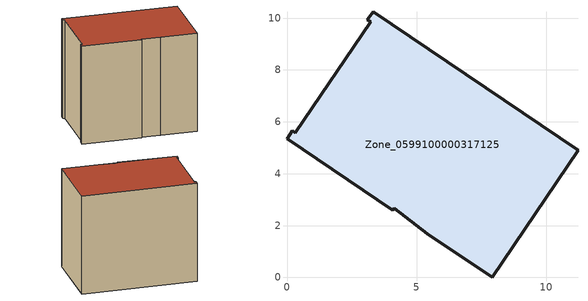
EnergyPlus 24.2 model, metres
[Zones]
Zone_0599100000317125
 floor ground (C_G): 3.1,9.93 3.32,10.25 11.21,4.91 7.9,0 5.41,1.69 4.13,2.66 4.08,2.59 0,5.35 0.21,5.66 0.31,5.58 3.23,9.86 z1.44
 wall outside (C_F): 3.32,10.25 3.1,9.93 3.23,9.86 0.31,5.58 0.21,5.66 0,5.35 4.08,2.59 4.13,2.66 5.41,1.69 7.9,0 11.21,4.91 3.32,10.25 z1.44:9.88
 roof outside (C_R): 5.41,1.69 7.9,0 11.21,4.91 3.32,10.25 3.1,9.93 3.23,9.86 0.31,5.58 0.21,5.66 0,5.35 4.08,2.59 4.13,2.66 z9.88
[BUILDING]
Pand.0599100000317125: North Axis=0; Terrain=City; Loads Convergence Tolerance Value=0.04; Temperature Convergence Tolerance Value=0.4; Solar Distribution=FullExterior; Maximum Number of Warmup Days=25; Minimum Number of Warmup Days=1
[Site:Location]
Rotterdam.The.Hague.AP_ZH_NLD Design_Conditions: Latitude=51.96; Longitude=4.45; Time Zone=1; Elevation=-4.5
[SITE:GROUNDTEMPERATURE:BUILDINGSURFACE]
18, 18, 18, 18, 18, 18, 18, 18, 18, 18, 18, 18
[MATERIAL] Thermal Absorptance=0.9; Solar Absorptance=0.7; Visible Absorptance=0.7
Name | Roughness | Thickness | Conductivity | Density | Specific Heat
G.TC.1975-1991 | MediumSmooth | 0.15 | 0.288461 | 540 | 1210
F.TC.1975-1991 | Rough | 0.3 | 0.230769 | 1920 | 840
R.TC.1975-1991 | MediumRough | 0.2 | 0.153846 | 1500 | 1000
[CONSTRUCTION]
C_G: G.TC.1975-1991
C_F: F.TC.1975-1991
C_R: R.TC.1975-1991
[ZONE]
Zone_0599100000317125: Type=1; Multiplier=1; Ceiling Height=Autocalculate; Volume=Autocalculate; Floor Area=autocalculate; Part of Total Floor Area=Yes
[ZONEINFILTRATION:DESIGNFLOWRATE]
Infil_Zone_0599100000317125: Zone or ZoneList or Space or SpaceList=Zone_0599100000317125; Schedule=AlwaysOn; Design Flow Rate Calculation Method=Flow/Area; Flow Rate per Floor Area=0.003; Constant Term Coefficient=1; Temperature Term Coefficient=0; Velocity Term Coefficient=0; Velocity Squared Term Coefficient=0
[HVACTEMPLATE:ZONE:IDEALLOADSAIRSYSTEM]
Zone_0599100000317125: Maximum Heating Supply Air Temperature=50; Minimum Cooling Supply Air Temperature=13; Maximum Heating Supply Air Humidity Ratio=0.0156; Minimum Cooling Supply Air Humidity Ratio=0.0077; Heating Limit=NoLimit; Cooling Limit=NoLimit; Dehumidification Control Type=ConstantSensibleHeatRatio; Cooling Sensible Heat Ratio=0.7; Dehumidification Setpoint=60; Humidification Control Type=None; Humidification Setpoint=30; Outdoor Air Method=None; Outdoor Air Flow Rate per Person=0.00944; Outdoor Air Flow Rate per Zone Floor Area=0; Outdoor Air Flow Rate per Zone=0; Demand Controlled Ventilation Type=None; Outdoor Air Economizer Type=NoEconomizer; Heat Recovery Type=None; Sensible Heat Recovery Effectiveness=0.7; Latent Heat Recovery Effectiveness=0.65
[ZONECONTROL:THERMOSTAT]
ThermostatControl_Zone_0599100000317125: Zone or ZoneList=Zone_0599100000317125; Control Type Schedule=DualSetpointControlType; Control 1=Thermostat_Zone_0599100000317125; Temperature Difference Between Cutout And Setpoint=0
[THERMOSTATSETPOINT:DUALSETPOINT]
Thermostat_Zone_0599100000317125: Heating Setpoint Temperature Schedule=HeatingSetpoint_Zone_0599100000317125; Cooling Setpoint Temperature Schedule=CoolingSetpoint_Zone_0599100000317125
[SCHEDULE:COMPACT]
HeatingSetpoint_Zone_0599100000317125: Through: 12/31, For: AllDays, Until: 24:00, 21
CoolingSetpoint_Zone_0599100000317125: Through: 12/31, For: AllDays, Until: 24:00, 24
DualSetpointControlType: Through: 12/31, For: AllDays, Until: 24:00, 4
AlwaysOn: Through: 12/31, For: AllDays, Until: 24:00, 1
